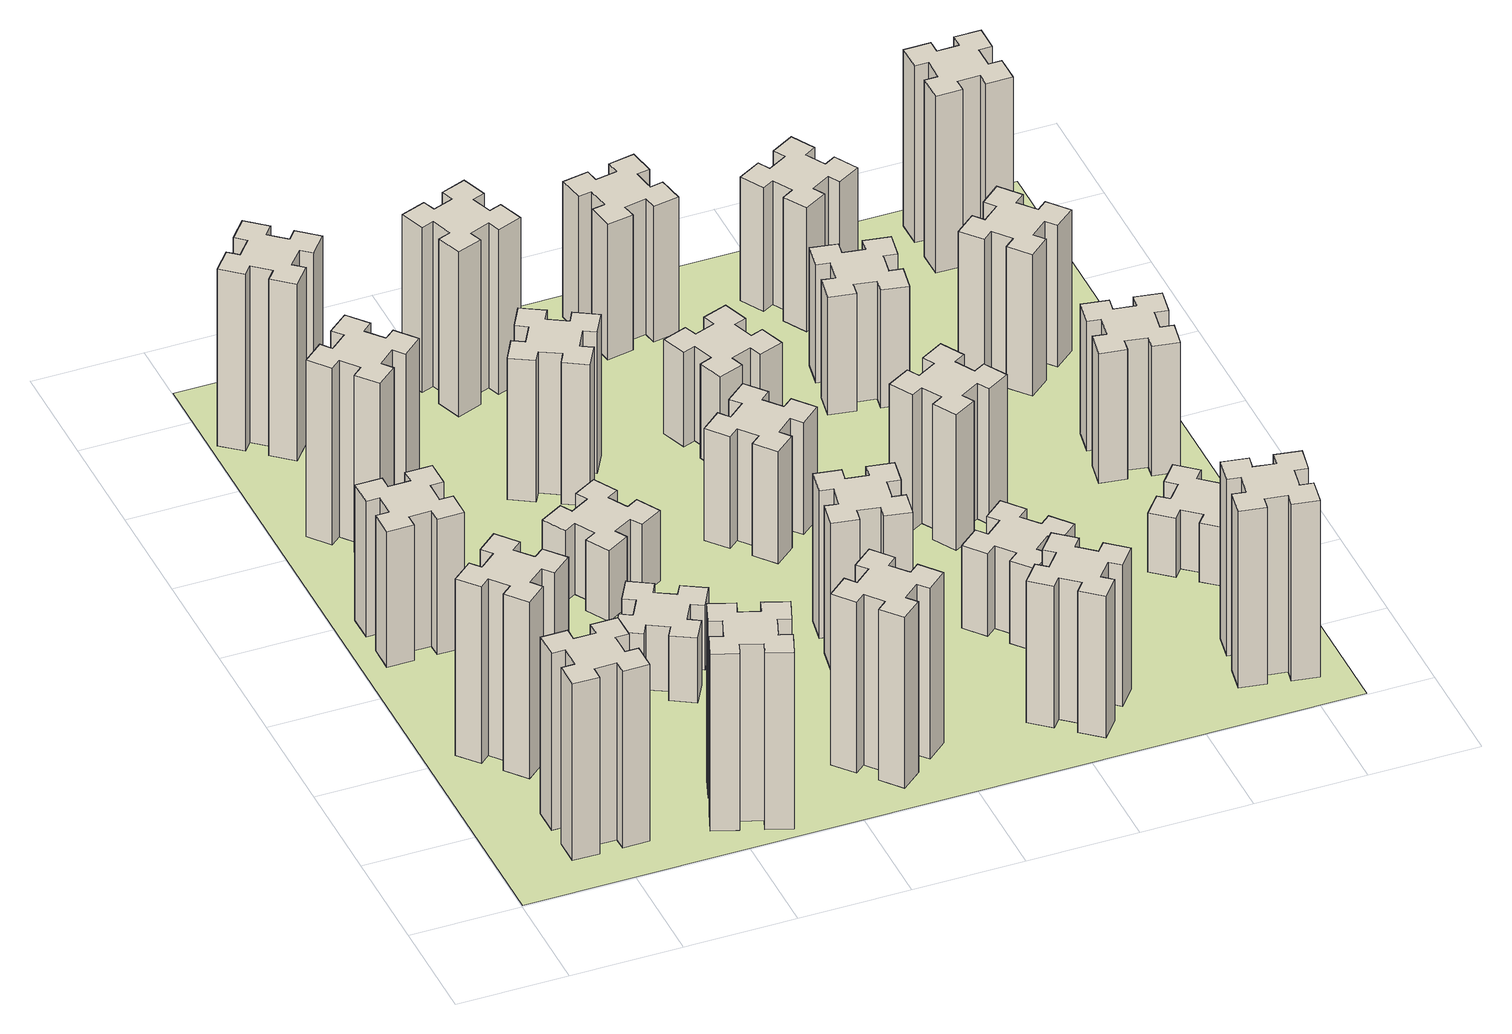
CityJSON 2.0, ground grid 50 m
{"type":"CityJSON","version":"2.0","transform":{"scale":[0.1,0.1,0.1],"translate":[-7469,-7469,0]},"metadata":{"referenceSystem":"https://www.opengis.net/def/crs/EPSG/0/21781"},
"CityObjects":{
"building1":{"type":"Building","attributes":{"class":"1000","function":"1000","usage":"1000","yearOfConstruction":2016,"roofType":"1000","measuredHeight":90,"storeysAboveGround":30,"storeysBelowGround":0},"geometry":[{"type":"Solid","lod":"1","boundaries":[[[[0,1,2,3,4,5,6,7,8,9,10,11,12,13,14,15,16,17,18,19]],[[17,16,20,21]],[[16,15,22,20]],[[15,14,23,22]],[[14,13,24,23]],[[13,12,25,24]],[[12,11,26,25]],[[11,10,27,26]],[[10,9,28,27]],[[9,8,29,28]],[[8,7,30,29]],[[7,6,31,30]],[[6,5,32,31]],[[5,4,33,32]],[[4,3,34,33]],[[3,2,35,34]],[[2,1,36,35]],[[1,0,37,36]],[[0,19,38,37]],[[19,18,39,38]],[[18,17,21,39]],[[24,25,26,27,28,29,30,31,32,33,34,35,36,37,38,39,21,20,22,23]]]]}]},
"building2":{"type":"Building","attributes":{"class":"1000","function":"1000","usage":"1000","yearOfConstruction":2016,"roofType":"1000","measuredHeight":90,"storeysAboveGround":30,"storeysBelowGround":0},"geometry":[{"type":"Solid","lod":"1","boundaries":[[[[40,41,42,43,44,45,46,47,48,49,50,51,52,53,54,55,56,57,58,59]],[[57,56,60,61]],[[56,55,62,60]],[[55,54,63,62]],[[54,53,64,63]],[[53,52,65,64]],[[52,51,66,65]],[[51,50,67,66]],[[50,49,68,67]],[[49,48,69,68]],[[48,47,70,69]],[[47,46,71,70]],[[46,45,72,71]],[[45,44,73,72]],[[44,43,74,73]],[[43,42,75,74]],[[42,41,76,75]],[[41,40,77,76]],[[40,59,78,77]],[[59,58,79,78]],[[58,57,61,79]],[[64,65,66,67,68,69,70,71,72,73,74,75,76,77,78,79,61,60,62,63]]]]}]},
"building3":{"type":"Building","attributes":{"class":"1000","function":"1000","usage":"1000","yearOfConstruction":2016,"roofType":"1000","measuredHeight":69,"storeysAboveGround":30,"storeysBelowGround":0},"geometry":[{"type":"Solid","lod":"1","boundaries":[[[[80,81,82,83,84,85,86,87,88,89,90,91,92,93,94,95,96,97,98,99]],[[97,96,100,101]],[[96,95,102,100]],[[95,94,103,102]],[[94,93,104,103]],[[93,92,105,104]],[[92,91,106,105]],[[91,90,107,106]],[[90,89,108,107]],[[89,88,109,108]],[[88,87,110,109]],[[87,86,111,110]],[[86,85,112,111]],[[85,84,113,112]],[[84,83,114,113]],[[83,82,115,114]],[[82,81,116,115]],[[81,80,117,116]],[[80,99,118,117]],[[99,98,119,118]],[[98,97,101,119]],[[104,105,106,107,108,109,110,111,112,113,114,115,116,117,118,119,101,100,102,103]]]]}]},
"building4":{"type":"Building","attributes":{"class":"1000","function":"1000","usage":"1000","yearOfConstruction":2016,"roofType":"1000","measuredHeight":90,"storeysAboveGround":30,"storeysBelowGround":0},"geometry":[{"type":"Solid","lod":"1","boundaries":[[[[120,121,122,123,124,125,126,127,128,129,130,131,132,133,134,135,136,137,138,139]],[[137,136,140,141]],[[136,135,142,140]],[[135,134,143,142]],[[134,133,144,143]],[[133,132,145,144]],[[132,131,146,145]],[[131,130,147,146]],[[130,129,148,147]],[[129,128,149,148]],[[128,127,150,149]],[[127,126,151,150]],[[126,125,152,151]],[[125,124,153,152]],[[124,123,154,153]],[[123,122,155,154]],[[122,121,156,155]],[[121,120,157,156]],[[120,139,158,157]],[[139,138,159,158]],[[138,137,141,159]],[[144,145,146,147,148,149,150,151,152,153,154,155,156,157,158,159,141,140,142,143]]]]}]},
"building5":{"type":"Building","attributes":{"class":"1000","function":"1000","usage":"1000","yearOfConstruction":2016,"roofType":"1000","measuredHeight":90,"storeysAboveGround":30,"storeysBelowGround":0},"geometry":[{"type":"Solid","lod":"1","boundaries":[[[[160,161,162,163,164,165,166,167,168,169,170,171,172,173,174,175,176,177,178,179]],[[177,176,180,181]],[[176,175,182,180]],[[175,174,183,182]],[[174,173,184,183]],[[173,172,185,184]],[[172,171,186,185]],[[171,170,187,186]],[[170,169,188,187]],[[169,168,189,188]],[[168,167,190,189]],[[167,166,191,190]],[[166,165,192,191]],[[165,164,193,192]],[[164,163,194,193]],[[163,162,195,194]],[[162,161,196,195]],[[161,160,197,196]],[[160,179,198,197]],[[179,178,199,198]],[[178,177,181,199]],[[184,185,186,187,188,189,190,191,192,193,194,195,196,197,198,199,181,180,182,183]]]]}]},
"building6":{"type":"Building","attributes":{"class":"1000","function":"1000","usage":"1000","yearOfConstruction":2016,"roofType":"1000","measuredHeight":90,"storeysAboveGround":30,"storeysBelowGround":0},"geometry":[{"type":"Solid","lod":"1","boundaries":[[[[200,201,202,203,204,205,206,207,208,209,210,211,212,213,214,215,216,217,218,219]],[[217,216,220,221]],[[216,215,222,220]],[[215,214,223,222]],[[214,213,224,223]],[[213,212,225,224]],[[212,211,226,225]],[[211,210,227,226]],[[210,209,228,227]],[[209,208,229,228]],[[208,207,230,229]],[[207,206,231,230]],[[206,205,232,231]],[[205,204,233,232]],[[204,203,234,233]],[[203,202,235,234]],[[202,201,236,235]],[[201,200,237,236]],[[200,219,238,237]],[[219,218,239,238]],[[218,217,221,239]],[[224,225,226,227,228,229,230,231,232,233,234,235,236,237,238,239,221,220,222,223]]]]}]},
"building7":{"type":"Building","attributes":{"class":"1000","function":"1000","usage":"1000","yearOfConstruction":2016,"roofType":"1000","measuredHeight":33,"storeysAboveGround":30,"storeysBelowGround":0},"geometry":[{"type":"Solid","lod":"1","boundaries":[[[[240,241,242,243,244,245,246,247,248,249,250,251,252,253,254,255,256,257,258,259]],[[257,256,260,261]],[[256,255,262,260]],[[255,254,263,262]],[[254,253,264,263]],[[253,252,265,264]],[[252,251,266,265]],[[251,250,267,266]],[[250,249,268,267]],[[249,248,269,268]],[[248,247,270,269]],[[247,246,271,270]],[[246,245,272,271]],[[245,244,273,272]],[[244,243,274,273]],[[243,242,275,274]],[[242,241,276,275]],[[241,240,277,276]],[[240,259,278,277]],[[259,258,279,278]],[[258,257,261,279]],[[264,265,266,267,268,269,270,271,272,273,274,275,276,277,278,279,261,260,262,263]]]]}]},
"building8":{"type":"Building","attributes":{"class":"1000","function":"1000","usage":"1000","yearOfConstruction":2016,"roofType":"1000","measuredHeight":36,"storeysAboveGround":30,"storeysBelowGround":0},"geometry":[{"type":"Solid","lod":"1","boundaries":[[[[280,281,282,283,284,285,286,287,288,289,290,291,292,293,294,295,296,297,298,299]],[[297,296,300,301]],[[296,295,302,300]],[[295,294,303,302]],[[294,293,304,303]],[[293,292,305,304]],[[292,291,306,305]],[[291,290,307,306]],[[290,289,308,307]],[[289,288,309,308]],[[288,287,310,309]],[[287,286,311,310]],[[286,285,312,311]],[[285,284,313,312]],[[284,283,314,313]],[[283,282,315,314]],[[282,281,316,315]],[[281,280,317,316]],[[280,299,318,317]],[[299,298,319,318]],[[298,297,301,319]],[[304,305,306,307,308,309,310,311,312,313,314,315,316,317,318,319,301,300,302,303]]]]}]},
"building9":{"type":"Building","attributes":{"class":"1000","function":"1000","usage":"1000","yearOfConstruction":2016,"roofType":"1000","measuredHeight":87,"storeysAboveGround":30,"storeysBelowGround":0},"geometry":[{"type":"Solid","lod":"1","boundaries":[[[[320,321,322,323,324,325,326,327,328,329,330,331,332,333,334,335,336,337,338,339]],[[337,336,340,341]],[[336,335,342,340]],[[335,334,343,342]],[[334,333,344,343]],[[333,332,345,344]],[[332,331,346,345]],[[331,330,347,346]],[[330,329,348,347]],[[329,328,349,348]],[[328,327,350,349]],[[327,326,351,350]],[[326,325,352,351]],[[325,324,353,352]],[[324,323,354,353]],[[323,322,355,354]],[[322,321,356,355]],[[321,320,357,356]],[[320,339,358,357]],[[339,338,359,358]],[[338,337,341,359]],[[344,345,346,347,348,349,350,351,352,353,354,355,356,357,358,359,341,340,342,343]]]]}]},
"building10":{"type":"Building","attributes":{"class":"1000","function":"1000","usage":"1000","yearOfConstruction":2016,"roofType":"1000","measuredHeight":72,"storeysAboveGround":30,"storeysBelowGround":0},"geometry":[{"type":"Solid","lod":"1","boundaries":[[[[360,361,362,363,364,365,366,367,368,369,370,371,372,373,374,375,376,377,378,379]],[[377,376,380,381]],[[376,375,382,380]],[[375,374,383,382]],[[374,373,384,383]],[[373,372,385,384]],[[372,371,386,385]],[[371,370,387,386]],[[370,369,388,387]],[[369,368,389,388]],[[368,367,390,389]],[[367,366,391,390]],[[366,365,392,391]],[[365,364,393,392]],[[364,363,394,393]],[[363,362,395,394]],[[362,361,396,395]],[[361,360,397,396]],[[360,379,398,397]],[[379,378,399,398]],[[378,377,381,399]],[[384,385,386,387,388,389,390,391,392,393,394,395,396,397,398,399,381,380,382,383]]]]}]},
"building11":{"type":"Building","attributes":{"class":"1000","function":"1000","usage":"1000","yearOfConstruction":2016,"roofType":"1000","measuredHeight":84,"storeysAboveGround":30,"storeysBelowGround":0},"geometry":[{"type":"Solid","lod":"1","boundaries":[[[[400,401,402,403,404,405,406,407,408,409,410,411,412,413,414,415,416,417,418,419]],[[417,416,420,421]],[[416,415,422,420]],[[415,414,423,422]],[[414,413,424,423]],[[413,412,425,424]],[[412,411,426,425]],[[411,410,427,426]],[[410,409,428,427]],[[409,408,429,428]],[[408,407,430,429]],[[407,406,431,430]],[[406,405,432,431]],[[405,404,433,432]],[[404,403,434,433]],[[403,402,435,434]],[[402,401,436,435]],[[401,400,437,436]],[[400,419,438,437]],[[419,418,439,438]],[[418,417,421,439]],[[424,425,426,427,428,429,430,431,432,433,434,435,436,437,438,439,421,420,422,423]]]]}]},
"building12":{"type":"Building","attributes":{"class":"1000","function":"1000","usage":"1000","yearOfConstruction":2016,"roofType":"1000","measuredHeight":75,"storeysAboveGround":30,"storeysBelowGround":0},"geometry":[{"type":"Solid","lod":"1","boundaries":[[[[440,441,442,443,444,445,446,447,448,449,450,451,452,453,454,455,456,457,458,459]],[[457,456,460,461]],[[456,455,462,460]],[[455,454,463,462]],[[454,453,464,463]],[[453,452,465,464]],[[452,451,466,465]],[[451,450,467,466]],[[450,449,468,467]],[[449,448,469,468]],[[448,447,470,469]],[[447,446,471,470]],[[446,445,472,471]],[[445,444,473,472]],[[444,443,474,473]],[[443,442,475,474]],[[442,441,476,475]],[[441,440,477,476]],[[440,459,478,477]],[[459,458,479,478]],[[458,457,461,479]],[[464,465,466,467,468,469,470,471,472,473,474,475,476,477,478,479,461,460,462,463]]]]}]},
"building13":{"type":"Building","attributes":{"class":"1000","function":"1000","usage":"1000","yearOfConstruction":2016,"roofType":"1000","measuredHeight":57,"storeysAboveGround":30,"storeysBelowGround":0},"geometry":[{"type":"Solid","lod":"1","boundaries":[[[[480,481,482,483,484,485,486,487,488,489,490,491,492,493,494,495,496,497,498,499]],[[497,496,500,501]],[[496,495,502,500]],[[495,494,503,502]],[[494,493,504,503]],[[493,492,505,504]],[[492,491,506,505]],[[491,490,507,506]],[[490,489,508,507]],[[489,488,509,508]],[[488,487,510,509]],[[487,486,511,510]],[[486,485,512,511]],[[485,484,513,512]],[[484,483,514,513]],[[483,482,515,514]],[[482,481,516,515]],[[481,480,517,516]],[[480,499,518,517]],[[499,498,519,518]],[[498,497,501,519]],[[504,505,506,507,508,509,510,511,512,513,514,515,516,517,518,519,501,500,502,503]]]]}]},
"building14":{"type":"Building","attributes":{"class":"1000","function":"1000","usage":"1000","yearOfConstruction":2016,"roofType":"1000","measuredHeight":72,"storeysAboveGround":30,"storeysBelowGround":0},"geometry":[{"type":"Solid","lod":"1","boundaries":[[[[520,521,522,523,524,525,526,527,528,529,530,531,532,533,534,535,536,537,538,539]],[[537,536,540,541]],[[536,535,542,540]],[[535,534,543,542]],[[534,533,544,543]],[[533,532,545,544]],[[532,531,546,545]],[[531,530,547,546]],[[530,529,548,547]],[[529,528,549,548]],[[528,527,550,549]],[[527,526,551,550]],[[526,525,552,551]],[[525,524,553,552]],[[524,523,554,553]],[[523,522,555,554]],[[522,521,556,555]],[[521,520,557,556]],[[520,539,558,557]],[[539,538,559,558]],[[538,537,541,559]],[[544,545,546,547,548,549,550,551,552,553,554,555,556,557,558,559,541,540,542,543]]]]}]},
"building15":{"type":"Building","attributes":{"class":"1000","function":"1000","usage":"1000","yearOfConstruction":2016,"roofType":"1000","measuredHeight":48,"storeysAboveGround":30,"storeysBelowGround":0},"geometry":[{"type":"Solid","lod":"1","boundaries":[[[[560,561,562,563,564,565,566,567,568,569,570,571,572,573,574,575,576,577,578,579]],[[577,576,580,581]],[[576,575,582,580]],[[575,574,583,582]],[[574,573,584,583]],[[573,572,585,584]],[[572,571,586,585]],[[571,570,587,586]],[[570,569,588,587]],[[569,568,589,588]],[[568,567,590,589]],[[567,566,591,590]],[[566,565,592,591]],[[565,564,593,592]],[[564,563,594,593]],[[563,562,595,594]],[[562,561,596,595]],[[561,560,597,596]],[[560,579,598,597]],[[579,578,599,598]],[[578,577,581,599]],[[584,585,586,587,588,589,590,591,592,593,594,595,596,597,598,599,581,580,582,583]]]]}]},
"building16":{"type":"Building","attributes":{"class":"1000","function":"1000","usage":"1000","yearOfConstruction":2016,"roofType":"1000","measuredHeight":69,"storeysAboveGround":30,"storeysBelowGround":0},"geometry":[{"type":"Solid","lod":"1","boundaries":[[[[600,601,602,603,604,605,606,607,608,609,610,611,612,613,614,615,616,617,618,619]],[[617,616,620,621]],[[616,615,622,620]],[[615,614,623,622]],[[614,613,624,623]],[[613,612,625,624]],[[612,611,626,625]],[[611,610,627,626]],[[610,609,628,627]],[[609,608,629,628]],[[608,607,630,629]],[[607,606,631,630]],[[606,605,632,631]],[[605,604,633,632]],[[604,603,634,633]],[[603,602,635,634]],[[602,601,636,635]],[[601,600,637,636]],[[600,619,638,637]],[[619,618,639,638]],[[618,617,621,639]],[[624,625,626,627,628,629,630,631,632,633,634,635,636,637,638,639,621,620,622,623]]]]}]},
"building17":{"type":"Building","attributes":{"class":"1000","function":"1000","usage":"1000","yearOfConstruction":2016,"roofType":"1000","measuredHeight":42,"storeysAboveGround":30,"storeysBelowGround":0},"geometry":[{"type":"Solid","lod":"1","boundaries":[[[[640,641,642,643,644,645,646,647,648,649,650,651,652,653,654,655,656,657,658,659]],[[657,656,660,661]],[[656,655,662,660]],[[655,654,663,662]],[[654,653,664,663]],[[653,652,665,664]],[[652,651,666,665]],[[651,650,667,666]],[[650,649,668,667]],[[649,648,669,668]],[[648,647,670,669]],[[647,646,671,670]],[[646,645,672,671]],[[645,644,673,672]],[[644,643,674,673]],[[643,642,675,674]],[[642,641,676,675]],[[641,640,677,676]],[[640,659,678,677]],[[659,658,679,678]],[[658,657,661,679]],[[664,665,666,667,668,669,670,671,672,673,674,675,676,677,678,679,661,660,662,663]]]]}]},
"building18":{"type":"Building","attributes":{"class":"1000","function":"1000","usage":"1000","yearOfConstruction":2016,"roofType":"1000","measuredHeight":69,"storeysAboveGround":30,"storeysBelowGround":0},"geometry":[{"type":"Solid","lod":"1","boundaries":[[[[680,681,682,683,684,685,686,687,688,689,690,691,692,693,694,695,696,697,698,699]],[[697,696,700,701]],[[696,695,702,700]],[[695,694,703,702]],[[694,693,704,703]],[[693,692,705,704]],[[692,691,706,705]],[[691,690,707,706]],[[690,689,708,707]],[[689,688,709,708]],[[688,687,710,709]],[[687,686,711,710]],[[686,685,712,711]],[[685,684,713,712]],[[684,683,714,713]],[[683,682,715,714]],[[682,681,716,715]],[[681,680,717,716]],[[680,699,718,717]],[[699,698,719,718]],[[698,697,701,719]],[[704,705,706,707,708,709,710,711,712,713,714,715,716,717,718,719,701,700,702,703]]]]}]},
"building19":{"type":"Building","attributes":{"class":"1000","function":"1000","usage":"1000","yearOfConstruction":2016,"roofType":"1000","measuredHeight":60,"storeysAboveGround":30,"storeysBelowGround":0},"geometry":[{"type":"Solid","lod":"1","boundaries":[[[[720,721,722,723,724,725,726,727,728,729,730,731,732,733,734,735,736,737,738,739]],[[737,736,740,741]],[[736,735,742,740]],[[735,734,743,742]],[[734,733,744,743]],[[733,732,745,744]],[[732,731,746,745]],[[731,730,747,746]],[[730,729,748,747]],[[729,728,749,748]],[[728,727,750,749]],[[727,726,751,750]],[[726,725,752,751]],[[725,724,753,752]],[[724,723,754,753]],[[723,722,755,754]],[[722,721,756,755]],[[721,720,757,756]],[[720,739,758,757]],[[739,738,759,758]],[[738,737,741,759]],[[744,745,746,747,748,749,750,751,752,753,754,755,756,757,758,759,741,740,742,743]]]]}]},
"building20":{"type":"Building","attributes":{"class":"1000","function":"1000","usage":"1000","yearOfConstruction":2016,"roofType":"1000","measuredHeight":90,"storeysAboveGround":30,"storeysBelowGround":0},"geometry":[{"type":"Solid","lod":"1","boundaries":[[[[760,761,762,763,764,765,766,767,768,769,770,771,772,773,774,775,776,777,778,779]],[[777,776,780,781]],[[776,775,782,780]],[[775,774,783,782]],[[774,773,784,783]],[[773,772,785,784]],[[772,771,786,785]],[[771,770,787,786]],[[770,769,788,787]],[[769,768,789,788]],[[768,767,790,789]],[[767,766,791,790]],[[766,765,792,791]],[[765,764,793,792]],[[764,763,794,793]],[[763,762,795,794]],[[762,761,796,795]],[[761,760,797,796]],[[760,779,798,797]],[[779,778,799,798]],[[778,777,781,799]],[[784,785,786,787,788,789,790,791,792,793,794,795,796,797,798,799,781,780,782,783]]]]}]},
"building21":{"type":"Building","attributes":{"class":"1000","function":"1000","usage":"1000","yearOfConstruction":2016,"roofType":"1000","measuredHeight":63,"storeysAboveGround":30,"storeysBelowGround":0},"geometry":[{"type":"Solid","lod":"1","boundaries":[[[[800,801,802,803,804,805,806,807,808,809,810,811,812,813,814,815,816,817,818,819]],[[817,816,820,821]],[[816,815,822,820]],[[815,814,823,822]],[[814,813,824,823]],[[813,812,825,824]],[[812,811,826,825]],[[811,810,827,826]],[[810,809,828,827]],[[809,808,829,828]],[[808,807,830,829]],[[807,806,831,830]],[[806,805,832,831]],[[805,804,833,832]],[[804,803,834,833]],[[803,802,835,834]],[[802,801,836,835]],[[801,800,837,836]],[[800,819,838,837]],[[819,818,839,838]],[[818,817,821,839]],[[824,825,826,827,828,829,830,831,832,833,834,835,836,837,838,839,821,820,822,823]]]]}]},
"building22":{"type":"Building","attributes":{"class":"1000","function":"1000","usage":"1000","yearOfConstruction":2016,"roofType":"1000","measuredHeight":30,"storeysAboveGround":30,"storeysBelowGround":0},"geometry":[{"type":"Solid","lod":"1","boundaries":[[[[840,841,842,843,844,845,846,847,848,849,850,851,852,853,854,855,856,857,858,859]],[[857,856,860,861]],[[856,855,862,860]],[[855,854,863,862]],[[854,853,864,863]],[[853,852,865,864]],[[852,851,866,865]],[[851,850,867,866]],[[850,849,868,867]],[[849,848,869,868]],[[848,847,870,869]],[[847,846,871,870]],[[846,845,872,871]],[[845,844,873,872]],[[844,843,874,873]],[[843,842,875,874]],[[842,841,876,875]],[[841,840,877,876]],[[840,859,878,877]],[[859,858,879,878]],[[858,857,861,879]],[[864,865,866,867,868,869,870,871,872,873,874,875,876,877,878,879,861,860,862,863]]]]}]},
"building23":{"type":"Building","attributes":{"class":"1000","function":"1000","usage":"1000","yearOfConstruction":2016,"roofType":"1000","measuredHeight":66,"storeysAboveGround":30,"storeysBelowGround":0},"geometry":[{"type":"Solid","lod":"1","boundaries":[[[[880,881,882,883,884,885,886,887,888,889,890,891,892,893,894,895,896,897,898,899]],[[897,896,900,901]],[[896,895,902,900]],[[895,894,903,902]],[[894,893,904,903]],[[893,892,905,904]],[[892,891,906,905]],[[891,890,907,906]],[[890,889,908,907]],[[889,888,909,908]],[[888,887,910,909]],[[887,886,911,910]],[[886,885,912,911]],[[885,884,913,912]],[[884,883,914,913]],[[883,882,915,914]],[[882,881,916,915]],[[881,880,917,916]],[[880,899,918,917]],[[899,898,919,918]],[[898,897,901,919]],[[904,905,906,907,908,909,910,911,912,913,914,915,916,917,918,919,901,900,902,903]]]]}]},
"building24":{"type":"Building","attributes":{"class":"1000","function":"1000","usage":"1000","yearOfConstruction":2016,"roofType":"1000","measuredHeight":72,"storeysAboveGround":30,"storeysBelowGround":0},"geometry":[{"type":"Solid","lod":"1","boundaries":[[[[920,921,922,923,924,925,926,927,928,929,930,931,932,933,934,935,936,937,938,939]],[[937,936,940,941]],[[936,935,942,940]],[[935,934,943,942]],[[934,933,944,943]],[[933,932,945,944]],[[932,931,946,945]],[[931,930,947,946]],[[930,929,948,947]],[[929,928,949,948]],[[928,927,950,949]],[[927,926,951,950]],[[926,925,952,951]],[[925,924,953,952]],[[924,923,954,953]],[[923,922,955,954]],[[922,921,956,955]],[[921,920,957,956]],[[920,939,958,957]],[[939,938,959,958]],[[938,937,941,959]],[[944,945,946,947,948,949,950,951,952,953,954,955,956,957,958,959,941,940,942,943]]]]}]},
"building25":{"type":"Building","attributes":{"class":"1000","function":"1000","usage":"1000","yearOfConstruction":2016,"roofType":"1000","measuredHeight":90,"storeysAboveGround":30,"storeysBelowGround":0},"geometry":[{"type":"Solid","lod":"1","boundaries":[[[[960,961,962,963,964,965,966,967,968,969,970,971,972,973,974,975,976,977,978,979]],[[977,976,980,981]],[[976,975,982,980]],[[975,974,983,982]],[[974,973,984,983]],[[973,972,985,984]],[[972,971,986,985]],[[971,970,987,986]],[[970,969,988,987]],[[969,968,989,988]],[[968,967,990,989]],[[967,966,991,990]],[[966,965,992,991]],[[965,964,993,992]],[[964,963,994,993]],[[963,962,995,994]],[[962,961,996,995]],[[961,960,997,996]],[[960,979,998,997]],[[979,978,999,998]],[[978,977,981,999]],[[984,985,986,987,988,989,990,991,992,993,994,995,996,997,998,999,981,980,982,983]]]]}]},
"landuse1":{"type":"LandUse","attributes":{"name":"plot1","function":"1010"},"geometry":[{"type":"MultiSurface","lod":"1","boundaries":[[[1000,1001,1002,1003]]]}]}
},
"vertices":[
[365,425,0],[365,325,0],[305,325,0],[305,205,0],[425,205,0],[425,265,0],[525,265,0],[525,205,0],[645,205,0],[645,325,0],[585,325,0],[585,425,0],[645,425,0],[645,545,0],[525,545,0],[525,485,0],[425,485,0],[425,545,0],[305,545,0],[305,425,0],[425,485,900],[425,545,900],[525,485,900],[525,545,900],[645,545,900],[645,425,900],[585,425,900],[585,325,900],[645,325,900],[645,205,900],[525,205,900],[525,265,900],[425,265,900],[425,205,900],[305,205,900],[305,325,900],[365,325,900],[365,425,900],[305,425,900],[305,545,900],
[492,1048,0],[427,1124,0],[473,1163,0],[396,1255,0],[304,1178,0],[343,1132,0],[266,1067,0],[228,1113,0],[136,1036,0],[213,944,0],[259,983,0],[323,906,0],[277,868,0],[354,776,0],[446,853,0],[408,899,0],[484,963,0],[523,917,0],[615,994,0],[538,1086,0],[484,963,900],[523,917,900],[408,899,900],[446,853,900],[354,776,900],[277,868,900],[323,906,900],[259,983,900],[213,944,900],[136,1036,900],[228,1113,900],[266,1067,900],[343,1132,900],[304,1178,900],[396,1255,900],[473,1163,900],[427,1124,900],[492,1048,900],[538,1086,900],[615,994,900],
[325,1965,0],[225,1965,0],[225,2025,0],[105,2025,0],[105,1905,0],[165,1905,0],[165,1805,0],[105,1805,0],[105,1685,0],[225,1685,0],[225,1745,0],[325,1745,0],[325,1685,0],[445,1685,0],[445,1805,0],[385,1805,0],[385,1905,0],[445,1905,0],[445,2025,0],[325,2025,0],[385,1905,690],[445,1905,690],[385,1805,690],[445,1805,690],[445,1685,690],[325,1685,690],[325,1745,690],[225,1745,690],[225,1685,690],[105,1685,690],[105,1805,690],[165,1805,690],[165,1905,690],[105,1905,690],[105,2025,690],[225,2025,690],[225,1965,690],[325,1965,690],[325,2025,690],[445,2025,690],
[492,2628,0],[427,2704,0],[473,2743,0],[396,2835,0],[304,2758,0],[343,2712,0],[266,2647,0],[228,2693,0],[136,2616,0],[213,2524,0],[259,2563,0],[323,2486,0],[277,2448,0],[354,2356,0],[446,2433,0],[408,2479,0],[484,2543,0],[523,2497,0],[615,2574,0],[538,2666,0],[484,2543,900],[523,2497,900],[408,2479,900],[446,2433,900],[354,2356,900],[277,2448,900],[323,2486,900],[259,2563,900],[213,2524,900],[136,2616,900],[228,2693,900],[266,2647,900],[343,2712,900],[304,2758,900],[396,2835,900],[473,2743,900],[427,2704,900],[492,2628,900],[538,2666,900],[615,2574,900],
[1029,360,0],[995,266,0],[939,287,0],[897,174,0],[1010,133,0],[1031,189,0],[1125,155,0],[1104,99,0],[1217,57,0],[1258,170,0],[1202,191,0],[1236,285,0],[1292,264,0],[1333,377,0],[1220,418,0],[1200,362,0],[1106,396,0],[1127,452,0],[1014,493,0],[973,380,0],[1106,396,900],[1127,452,900],[1200,362,900],[1220,418,900],[1333,377,900],[1292,264,900],[1236,285,900],[1202,191,900],[1258,170,900],[1217,57,900],[1104,99,900],[1125,155,900],[1031,189,900],[1010,133,900],[897,174,900],[939,287,900],[995,266,900],[1029,360,900],[973,380,900],[1014,493,900],
[384,3387,0],[308,3452,0],[346,3498,0],[254,3575,0],[177,3483,0],[223,3444,0],[159,3368,0],[113,3406,0],[36,3314,0],[128,3237,0],[166,3283,0],[243,3219,0],[204,3173,0],[296,3096,0],[373,3188,0],[327,3226,0],[392,3303,0],[438,3264,0],[515,3356,0],[423,3433,0],[392,3303,900],[438,3264,900],[327,3226,900],[373,3188,900],[296,3096,900],[204,3173,900],[243,3219,900],[166,3283,900],[128,3237,900],[36,3314,900],[113,3406,900],[159,3368,900],[223,3444,900],[177,3483,900],[254,3575,900],[346,3498,900],[308,3452,900],[384,3387,900],[423,3433,900],[515,3356,900],
[1186,1117,0],[1236,1204,0],[1288,1174,0],[1348,1278,0],[1244,1338,0],[1214,1286,0],[1127,1336,0],[1157,1388,0],[1053,1448,0],[993,1344,0],[1045,1314,0],[995,1227,0],[943,1257,0],[883,1153,0],[987,1093,0],[1017,1145,0],[1104,1095,0],[1074,1043,0],[1178,983,0],[1238,1087,0],[1104,1095,330],[1074,1043,330],[1017,1145,330],[987,1093,330],[883,1153,330],[943,1257,330],[995,1227,330],[1045,1314,330],[993,1344,330],[1053,1448,330],[1157,1388,330],[1127,1336,330],[1214,1286,330],[1244,1338,330],[1348,1278,330],[1288,1174,330],[1236,1204,330],[1186,1117,330],[1238,1087,330],[1178,983,330],
[1127,1735,0],[1214,1785,0],[1244,1733,0],[1348,1793,0],[1288,1897,0],[1236,1867,0],[1186,1954,0],[1238,1984,0],[1178,2088,0],[1074,2028,0],[1104,1976,0],[1017,1926,0],[987,1978,0],[883,1918,0],[943,1814,0],[995,1844,0],[1045,1757,0],[993,1727,0],[1053,1623,0],[1157,1683,0],[1045,1757,360],[993,1727,360],[995,1844,360],[943,1814,360],[883,1918,360],[987,1978,360],[1017,1926,360],[1104,1976,360],[1074,2028,360],[1178,2088,360],[1238,1984,360],[1186,1954,360],[1236,1867,360],[1288,1897,360],[1348,1793,360],[1244,1733,360],[1214,1785,360],[1127,1735,360],[1157,1683,360],[1053,1623,360],
[1639,343,0],[1703,266,0],[1657,228,0],[1734,136,0],[1826,213,0],[1788,259,0],[1864,323,0],[1903,277,0],[1995,354,0],[1918,446,0],[1872,408,0],[1807,484,0],[1853,523,0],[1776,615,0],[1684,538,0],[1723,492,0],[1646,427,0],[1608,473,0],[1516,396,0],[1593,304,0],[1646,427,870],[1608,473,870],[1723,492,870],[1684,538,870],[1776,615,870],[1853,523,870],[1807,484,870],[1872,408,870],[1918,446,870],[1995,354,870],[1903,277,870],[1864,323,870],[1788,259,870],[1826,213,870],[1734,136,870],[1657,228,870],[1703,266,870],[1639,343,870],[1593,304,870],[1516,396,870],
[1314,2666,0],[1227,2716,0],[1257,2768,0],[1153,2828,0],[1093,2724,0],[1145,2694,0],[1095,2607,0],[1043,2637,0],[983,2533,0],[1087,2473,0],[1117,2525,0],[1204,2475,0],[1174,2423,0],[1278,2363,0],[1338,2467,0],[1286,2497,0],[1336,2584,0],[1388,2554,0],[1448,2658,0],[1344,2718,0],[1336,2584,720],[1388,2554,720],[1286,2497,720],[1338,2467,720],[1278,2363,720],[1174,2423,720],[1204,2475,720],[1117,2525,720],[1087,2473,720],[983,2533,720],[1043,2637,720],[1095,2607,720],[1145,2694,720],[1093,2724,720],[1153,2828,720],[1257,2768,720],[1227,2716,720],[1314,2666,720],[1344,2718,720],[1448,2658,720],
[1125,3456,0],[1031,3422,0],[1010,3478,0],[897,3437,0],[939,3324,0],[995,3345,0],[1029,3251,0],[973,3230,0],[1014,3117,0],[1127,3159,0],[1106,3215,0],[1200,3249,0],[1220,3193,0],[1333,3234,0],[1292,3347,0],[1236,3326,0],[1202,3420,0],[1258,3440,0],[1217,3553,0],[1104,3512,0],[1202,3420,840],[1258,3440,840],[1236,3326,840],[1292,3347,840],[1333,3234,840],[1220,3193,840],[1200,3249,840],[1106,3215,840],[1127,3159,840],[1014,3117,840],[973,3230,840],[1029,3251,840],[995,3345,840],[939,3324,840],[897,3437,840],[1010,3478,840],[1031,3422,840],[1125,3456,840],[1104,3512,840],[1217,3553,840],
[2055,1047,0],[2072,1145,0],[2131,1135,0],[2152,1253,0],[2034,1274,0],[2024,1215,0],[1925,1232,0],[1936,1291,0],[1817,1312,0],[1797,1194,0],[1856,1184,0],[1838,1085,0],[1779,1096,0],[1758,977,0],[1877,957,0],[1887,1016,0],[1985,998,0],[1975,939,0],[2093,918,0],[2114,1037,0],[1985,998,750],[1975,939,750],[1887,1016,750],[1877,957,750],[1758,977,750],[1779,1096,750],[1838,1085,750],[1856,1184,750],[1797,1194,750],[1817,1312,750],[1936,1291,750],[1925,1232,750],[2024,1215,750],[2034,1274,750],[2152,1253,750],[2131,1135,750],[2072,1145,750],[2055,1047,750],[2114,1037,750],[2093,918,750],
[1972,1988,0],[1907,2064,0],[1953,2103,0],[1876,2195,0],[1784,2118,0],[1823,2072,0],[1746,2007,0],[1708,2053,0],[1616,1976,0],[1693,1884,0],[1739,1923,0],[1803,1846,0],[1757,1808,0],[1834,1716,0],[1926,1793,0],[1888,1839,0],[1964,1903,0],[2003,1857,0],[2095,1934,0],[2018,2026,0],[1964,1903,570],[2003,1857,570],[1888,1839,570],[1926,1793,570],[1834,1716,570],[1757,1808,570],[1803,1846,570],[1739,1923,570],[1693,1884,570],[1616,1976,570],[1708,2053,570],[1746,2007,570],[1823,2072,570],[1784,2118,570],[1876,2195,570],[1953,2103,570],[1907,2064,570],[1972,1988,570],[2018,2026,570],[2095,1934,570],
[2486,323,0],[2563,259,0],[2524,213,0],[2616,136,0],[2693,228,0],[2647,266,0],[2712,343,0],[2758,304,0],[2835,396,0],[2743,473,0],[2704,427,0],[2628,492,0],[2666,538,0],[2574,615,0],[2497,523,0],[2543,484,0],[2479,408,0],[2433,446,0],[2356,354,0],[2448,277,0],[2479,408,720],[2433,446,720],[2543,484,720],[2497,523,720],[2574,615,720],[2666,538,720],[2628,492,720],[2704,427,720],[2743,473,720],[2835,396,720],[2758,304,720],[2712,343,720],[2647,266,720],[2693,228,720],[2616,136,720],[2524,213,720],[2563,259,720],[2486,323,720],[2448,277,720],[2356,354,720],
[1946,2475,0],[2040,2509,0],[2060,2453,0],[2173,2494,0],[2132,2607,0],[2076,2586,0],[2042,2680,0],[2098,2700,0],[2057,2813,0],[1944,2772,0],[1965,2716,0],[1871,2682,0],[1850,2738,0],[1737,2697,0],[1779,2584,0],[1835,2605,0],[1869,2511,0],[1813,2490,0],[1854,2377,0],[1967,2419,0],[1869,2511,480],[1813,2490,480],[1835,2605,480],[1779,2584,480],[1737,2697,480],[1850,2738,480],[1871,2682,480],[1965,2716,480],[1944,2772,480],[2057,2813,480],[2098,2700,480],[2042,2680,480],[2076,2586,480],[2132,2607,480],[2173,2494,480],[2060,2453,480],[2040,2509,480],[1946,2475,480],[1967,2419,480],[1854,2377,480],
[1972,3405,0],[1955,3504,0],[2014,3514,0],[1993,3632,0],[1875,3611,0],[1885,3552,0],[1787,3535,0],[1777,3594,0],[1658,3573,0],[1679,3455,0],[1738,3465,0],[1756,3367,0],[1697,3357,0],[1717,3238,0],[1836,3259,0],[1825,3318,0],[1924,3336,0],[1934,3277,0],[2052,3297,0],[2031,3416,0],[1924,3336,690],[1934,3277,690],[1825,3318,690],[1836,3259,690],[1717,3238,690],[1697,3357,690],[1756,3367,690],[1738,3465,690],[1679,3455,690],[1658,3573,690],[1777,3594,690],[1787,3535,690],[1885,3552,690],[1875,3611,690],[1993,3632,690],[2014,3514,690],[1955,3504,690],[1972,3405,690],[2031,3416,690],[2052,3297,690],
[2563,1132,0],[2486,1067,0],[2448,1113,0],[2356,1036,0],[2433,944,0],[2479,983,0],[2543,906,0],[2497,868,0],[2574,776,0],[2666,853,0],[2628,899,0],[2704,963,0],[2743,917,0],[2835,994,0],[2758,1086,0],[2712,1048,0],[2647,1124,0],[2693,1163,0],[2616,1255,0],[2524,1178,0],[2647,1124,420],[2693,1163,420],[2712,1048,420],[2758,1086,420],[2835,994,420],[2743,917,420],[2704,963,420],[2628,899,420],[2666,853,420],[2574,776,420],[2497,868,420],[2543,906,420],[2479,983,420],[2433,944,420],[2356,1036,420],[2448,1113,420],[2486,1067,420],[2563,1132,420],[2524,1178,420],[2616,1255,420],
[2475,1744,0],[2525,1657,0],[2473,1627,0],[2533,1523,0],[2637,1583,0],[2607,1635,0],[2694,1685,0],[2724,1633,0],[2828,1693,0],[2768,1797,0],[2716,1767,0],[2666,1854,0],[2718,1884,0],[2658,1988,0],[2554,1928,0],[2584,1876,0],[2497,1826,0],[2467,1878,0],[2363,1818,0],[2423,1714,0],[2497,1826,690],[2467,1878,690],[2584,1876,690],[2554,1928,690],[2658,1988,690],[2718,1884,690],[2666,1854,690],[2716,1767,690],[2768,1797,690],[2828,1693,690],[2724,1633,690],[2694,1685,690],[2607,1635,690],[2637,1583,690],[2533,1523,690],[2473,1627,690],[2525,1657,690],[2475,1744,690],[2423,1714,690],[2363,1818,690],
[2664,2795,0],[2565,2812,0],[2576,2871,0],[2457,2892,0],[2437,2774,0],[2496,2764,0],[2478,2665,0],[2419,2676,0],[2398,2557,0],[2517,2537,0],[2527,2596,0],[2625,2578,0],[2615,2519,0],[2733,2498,0],[2754,2617,0],[2695,2627,0],[2712,2725,0],[2771,2715,0],[2792,2833,0],[2674,2854,0],[2712,2725,600],[2771,2715,600],[2695,2627,600],[2754,2617,600],[2733,2498,600],[2615,2519,600],[2625,2578,600],[2527,2596,600],[2517,2537,600],[2398,2557,600],[2419,2676,600],[2478,2665,600],[2496,2764,600],[2437,2774,600],[2457,2892,600],[2576,2871,600],[2565,2812,600],[2664,2795,600],[2674,2854,600],[2792,2833,600],
[3504,475,0],[3405,492,0],[3416,551,0],[3297,572,0],[3277,454,0],[3336,444,0],[3318,345,0],[3259,356,0],[3238,237,0],[3357,217,0],[3367,276,0],[3465,258,0],[3455,199,0],[3573,178,0],[3594,297,0],[3535,307,0],[3552,405,0],[3611,395,0],[3632,513,0],[3514,534,0],[3552,405,900],[3611,395,900],[3535,307,900],[3594,297,900],[3573,178,900],[3455,199,900],[3465,258,900],[3367,276,900],[3357,217,900],[3238,237,900],[3259,356,900],[3318,345,900],[3336,444,900],[3277,454,900],[3297,572,900],[3416,551,900],[3405,492,900],[3504,475,900],[3514,534,900],[3632,513,900],
[2716,3347,0],[2666,3434,0],[2718,3464,0],[2658,3568,0],[2554,3508,0],[2584,3456,0],[2497,3406,0],[2467,3458,0],[2363,3398,0],[2423,3294,0],[2475,3324,0],[2525,3237,0],[2473,3207,0],[2533,3103,0],[2637,3163,0],[2607,3215,0],[2694,3265,0],[2724,3213,0],[2828,3273,0],[2768,3377,0],[2694,3265,630],[2724,3213,630],[2607,3215,630],[2637,3163,630],[2533,3103,630],[2473,3207,630],[2525,3237,630],[2475,3324,630],[2423,3294,630],[2363,3398,630],[2467,3458,630],[2497,3406,630],[2584,3456,630],[2554,3508,630],[2658,3568,630],[2718,3464,630],[2666,3434,630],[2716,3347,630],[2768,3377,630],[2828,3273,630],
[3487,1006,0],[3552,1083,0],[3598,1044,0],[3675,1136,0],[3583,1213,0],[3544,1167,0],[3468,1232,0],[3506,1278,0],[3414,1355,0],[3337,1263,0],[3383,1224,0],[3319,1148,0],[3273,1186,0],[3196,1094,0],[3288,1017,0],[3326,1063,0],[3403,999,0],[3364,953,0],[3456,876,0],[3533,968,0],[3403,999,300],[3364,953,300],[3326,1063,300],[3288,1017,300],[3196,1094,300],[3273,1186,300],[3319,1148,300],[3383,1224,300],[3337,1263,300],[3414,1355,300],[3506,1278,300],[3468,1232,300],[3544,1167,300],[3583,1213,300],[3675,1136,300],[3598,1044,300],[3552,1083,300],[3487,1006,300],[3533,968,300],[3456,876,300],
[3367,1756,0],[3465,1738,0],[3455,1679,0],[3573,1658,0],[3594,1777,0],[3535,1787,0],[3552,1885,0],[3611,1875,0],[3632,1993,0],[3514,2014,0],[3504,1955,0],[3405,1972,0],[3416,2031,0],[3297,2052,0],[3277,1934,0],[3336,1924,0],[3318,1825,0],[3259,1836,0],[3238,1717,0],[3357,1697,0],[3318,1825,660],[3259,1836,660],[3336,1924,660],[3277,1934,660],[3297,2052,660],[3416,2031,660],[3405,1972,660],[3504,1955,660],[3514,2014,660],[3632,1993,660],[3611,1875,660],[3552,1885,660],[3535,1787,660],[3594,1777,660],[3573,1658,660],[3455,1679,660],[3465,1738,660],[3367,1756,660],[3357,1697,660],[3238,1717,660],
[3119,2563,0],[3183,2486,0],[3137,2448,0],[3214,2356,0],[3306,2433,0],[3268,2479,0],[3344,2543,0],[3383,2497,0],[3475,2574,0],[3398,2666,0],[3352,2628,0],[3287,2704,0],[3333,2743,0],[3256,2835,0],[3164,2758,0],[3203,2712,0],[3126,2647,0],[3088,2693,0],[2996,2616,0],[3073,2524,0],[3126,2647,720],[3088,2693,720],[3203,2712,720],[3164,2758,720],[3256,2835,720],[3333,2743,720],[3287,2704,720],[3352,2628,720],[3398,2666,720],[3475,2574,720],[3383,2497,720],[3344,2543,720],[3268,2479,720],[3306,2433,720],[3214,2356,720],[3137,2448,720],[3183,2486,720],[3119,2563,720],[3073,2524,720],[2996,2616,720],
[3285,3325,0],[3385,3325,0],[3385,3265,0],[3505,3265,0],[3505,3385,0],[3445,3385,0],[3445,3485,0],[3505,3485,0],[3505,3605,0],[3385,3605,0],[3385,3545,0],[3285,3545,0],[3285,3605,0],[3165,3605,0],[3165,3485,0],[3225,3485,0],[3225,3385,0],[3165,3385,0],[3165,3265,0],[3285,3265,0],[3225,3385,900],[3165,3385,900],[3225,3485,900],[3165,3485,900],[3165,3605,900],[3285,3605,900],[3285,3545,900],[3385,3545,900],[3385,3605,900],[3505,3605,900],[3505,3485,900],[3445,3485,900],[3445,3385,900],[3505,3385,900],[3505,3265,900],[3385,3265,900],[3385,3325,900],[3285,3325,900],[3285,3265,900],[3165,3265,900],
[5,3705,0],[3705,3705,0],[3705,5,0],[5,5,0]
]}
